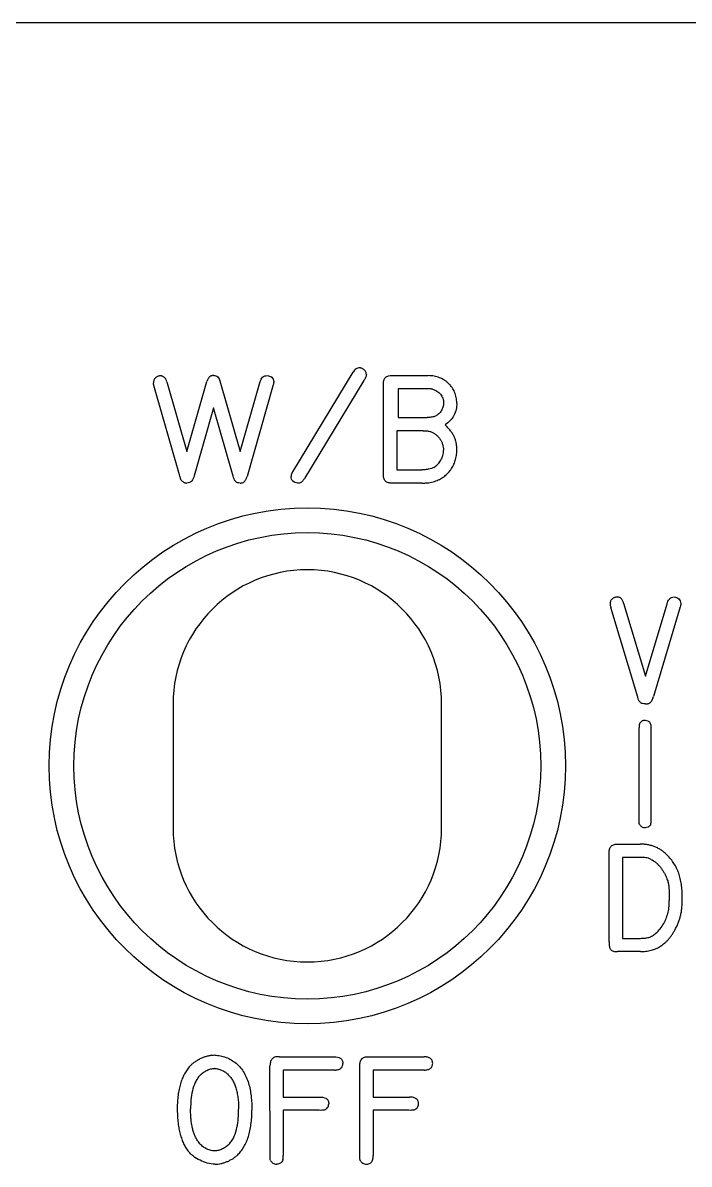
# Model space of a CAD drawing. Header units: inches. Extents: x -6.75 to 0, y -1.75 to 1.53.
# Drawn here: x -1.969 to -1.163, y 0.144 to 1.526 of the extents above; entities that cross this region are included whole.
import ezdxf

# ---------------------------------------------------------------- set-up
doc = ezdxf.new("R2010")
doc.units = ezdxf.units.IN
doc.header["$MEASUREMENT"] = 0

msp = doc.modelspace()

# ---------------------------------------------------------------- linework, layer by layer
at = {"color": 1, "linetype": 'Continuous', "lineweight": 25}
for p, q in [((-0.0625, 1.5264), (-6.6875, 1.5264)), ((-1.7307, 1.0927), (-1.7063, 1.0072)), ((-1.6424, 0.9825), (-1.5695, 1.1032)), ((-1.5565, 1.0932), (-1.6283, 0.9746)), ((-1.5227, 1.0991), (-1.4787, 1.0991)), ((-1.7796, 0.9788), (-1.8107, 1.087)), ((-1.795, 1.0914), (-1.7708, 1.007)), ((-1.7708, 1.007), (-1.7466, 1.0918)), ((-1.7063, 1.0072), (-1.6819, 1.092)), ((-1.6662, 1.0878), (-1.6979, 0.9769)), ((-1.5327, 0.9792), (-1.5327, 1.0892)), ((-1.4805, 1.083), (-1.5151, 1.083)), ((-1.5151, 1.083), (-1.5151, 1.0484)), ((-1.7385, 1.0602), (-1.762, 0.9777)), ((-1.7147, 0.9773), (-1.7385, 1.0602)), ((-1.5151, 1.0484), (-1.4801, 1.0484)), ((-1.4848, 1.0323), (-1.5165, 1.0323)), ((-1.5165, 1.0323), (-1.5165, 0.985)), ((-1.5165, 0.985), (-1.4866, 0.985)), ((-1.4864, 0.969), (-1.5225, 0.969)), ((-1.2252, 0.7098), (-1.2577, 0.8181)), ((-1.2422, 0.8234), (-1.2158, 0.7352)), ((-1.2158, 0.7352), (-1.1897, 0.8226)), ((-1.1738, 0.8189), (-1.2061, 0.7106)), ((-1.7875, 0.7014), (-1.7875, 0.5514)), ((-1.4625, 0.5514), (-1.4625, 0.7014)), ((-1.2234, 0.5604), (-1.2235, 0.6723)), ((-1.2092, 0.6729), (-1.2092, 0.5604)), ((-1.2492, 0.5316), (-1.2224, 0.5316)), ((-1.2596, 0.4133), (-1.2597, 0.5215)), ((-1.2218, 0.5155), (-1.2436, 0.5155)), ((-1.2436, 0.5155), (-1.2436, 0.4175)), ((-1.2436, 0.4175), (-1.222, 0.4175)), ((-1.222, 0.4015), (-1.2496, 0.4015)), ((-1.6701, 0.1545), (-1.6702, 0.2632)), ((-1.6587, 0.2741), (-1.5923, 0.2741)), ((-1.5615, 0.1545), (-1.5616, 0.2632)), ((-1.5501, 0.2741), (-1.4837, 0.2741)), ((-1.7371, 0.2598), (-1.7372, 0.2598)), ((-1.6541, 0.258), (-1.6541, 0.2252)), ((-1.5923, 0.258), (-1.6541, 0.258)), ((-1.5455, 0.258), (-1.5455, 0.2252)), ((-1.4837, 0.258), (-1.5455, 0.258)), ((-1.6541, 0.2252), (-1.6101, 0.2252)), ((-1.5455, 0.2252), (-1.5015, 0.2252)), ((-1.6541, 0.2092), (-1.6541, 0.1545)), ((-1.6107, 0.2092), (-1.6541, 0.2092)), ((-1.5455, 0.2092), (-1.5455, 0.1545)), ((-1.5021, 0.2092), (-1.5455, 0.2092))]:
    msp.add_line(p, q, dxfattribs=at)
for radius in [0.3125, 0.2825]:
    msp.add_circle((-1.625, 0.6264), radius, dxfattribs=at)
for centre, start, end in [((-1.625, 0.7014), 0, 180), ((-1.625, 0.5514), 180, 0)]:
    msp.add_arc(centre, 0.1625, start, end, dxfattribs=at)
for points, knots in [([(-1.5616, 1.1085), (-1.5624, 1.1084), (-1.5639, 1.1084), (-1.5661, 1.1073), (-1.568, 1.1056), (-1.5689, 1.104), (-1.5695, 1.1032)], [0, 0, 0, 0, 0.225678, 0.450783, 0.704293, 1, 1, 1, 1]), ([(-1.5536, 1.1003), (-1.5537, 1.1008), (-1.5537, 1.1019), (-1.5542, 1.1034), (-1.555, 1.1048), (-1.556, 1.1061), (-1.5572, 1.1071), (-1.5586, 1.1078), (-1.5601, 1.1084), (-1.5611, 1.1084), (-1.5616, 1.1085)], [0, 0, 0, 0, 0.132173, 0.255561, 0.37919, 0.505895, 0.630882, 0.752547, 0.874477, 1, 1, 1, 1]), ([(-1.8031, 1.0987), (-1.8036, 1.0987), (-1.8047, 1.0986), (-1.8063, 1.0981), (-1.8077, 1.0973), (-1.8089, 1.0963), (-1.8099, 1.0951), (-1.8107, 1.0937), (-1.8111, 1.0921), (-1.8112, 1.091), (-1.8113, 1.0905)], [0, 0, 0, 0, 0.128643, 0.253305, 0.373511, 0.498696, 0.623882, 0.745152, 0.86917, 1, 1, 1, 1]), ([(-1.795, 1.0914), (-1.7952, 1.092), (-1.7956, 1.0932), (-1.7962, 1.0947), (-1.797, 1.096), (-1.798, 1.097), (-1.7991, 1.0978), (-1.8003, 1.0984), (-1.8017, 1.0987), (-1.8026, 1.0987), (-1.8031, 1.0987)], [0, 0, 0, 0, 0.1569923, 0.2958937, 0.4204058, 0.5369985, 0.6496883, 0.762908, 0.8781485, 1, 1, 1, 1]), ([(-1.7382, 1.0991), (-1.7387, 1.0991), (-1.7397, 1.0991), (-1.7412, 1.0988), (-1.7424, 1.0984), (-1.7435, 1.0976), (-1.7445, 1.0966), (-1.7452, 1.0953), (-1.746, 1.0937), (-1.7464, 1.0925), (-1.7466, 1.0918)], [0, 0, 0, 0, 0.131229, 0.248121, 0.356652, 0.456202, 0.56363, 0.687535, 0.832653, 1, 1, 1, 1]), ([(-1.7382, 1.0991), (-1.7373, 1.0991), (-1.7364, 1.0991), (-1.7347, 1.0985), (-1.7339, 1.0981), (-1.7319, 1.0962), (-1.7312, 1.0945), (-1.7307, 1.0927)], [0, 0, 0, 0, 0.25, 0.25, 0.5, 0.5, 1, 1, 1, 1]), ([(-1.6819, 1.092), (-1.6813, 1.0938), (-1.6805, 1.0958), (-1.6784, 1.0978), (-1.6775, 1.0984), (-1.6757, 1.099), (-1.6746, 1.0991), (-1.6737, 1.0991)], [0, 0, 0, 0, 0.5, 0.5, 0.75, 0.75, 1, 1, 1, 1]), ([(-1.6737, 1.0991), (-1.6726, 1.099), (-1.6716, 1.0989), (-1.6697, 1.0983), (-1.6688, 1.0978), (-1.6673, 1.0965), (-1.6667, 1.0957), (-1.6658, 1.0938), (-1.6657, 1.0928), (-1.6656, 1.0918)], [0, 0, 0, 0, 0.25, 0.25, 0.5, 0.5, 0.75, 0.75, 1, 1, 1, 1]), ([(-1.5536, 1.1003), (-1.5536, 1.0996), (-1.5537, 1.099), (-1.554, 1.0977), (-1.5543, 1.0972), (-1.5552, 1.0954), (-1.5559, 1.0943), (-1.5565, 1.0932)], [0, 0, 0, 0, 0.25, 0.25, 0.5, 0.5, 1, 1, 1, 1]), ([(-1.5327, 1.0892), (-1.5327, 1.0906), (-1.5327, 1.092), (-1.532, 1.0946), (-1.5314, 1.0959), (-1.5294, 1.0978), (-1.5281, 1.0984), (-1.5255, 1.0991), (-1.5241, 1.0991), (-1.5227, 1.0991)], [0, 0, 0, 0, 0.25, 0.25, 0.5, 0.5, 0.75, 0.75, 1, 1, 1, 1]), ([(-1.4441, 1.0658), (-1.4442, 1.067), (-1.4443, 1.0693), (-1.4448, 1.0727), (-1.4456, 1.0759), (-1.4467, 1.079), (-1.4481, 1.0819), (-1.4498, 1.0846), (-1.4517, 1.0872), (-1.454, 1.0895), (-1.4565, 1.0917), (-1.4591, 1.0936), (-1.462, 1.0952), (-1.465, 1.0966), (-1.4682, 1.0976), (-1.4716, 1.0985), (-1.4751, 1.0989), (-1.4775, 1.099), (-1.4787, 1.0991)], [0, 0, 0, 0, 0.065667, 0.129271, 0.190795, 0.251478, 0.311279, 0.370829, 0.430761, 0.492448, 0.554243, 0.615247, 0.676077, 0.737571, 0.800409, 0.864501, 0.931168, 1, 1, 1, 1]), ([(-1.8107, 1.087), (-1.8108, 1.0872), (-1.8109, 1.0875), (-1.8109, 1.0878), (-1.811, 1.0881), (-1.8111, 1.0884), (-1.8111, 1.0887), (-1.8113, 1.0893), (-1.8113, 1.0899), (-1.8113, 1.0905)], [0, 0, 0, 0, 0.00002275695, 0.00002275695, 0.00002275695, 0.00004553252, 0.00004553252, 0.00004553252, 0.00009098381, 0.00009098381, 0.00009098381, 0.00009098381]), ([(-1.6656, 1.0918), (-1.6656, 1.0914), (-1.6657, 1.0911), (-1.6657, 1.0908), (-1.6658, 1.0904), (-1.6658, 1.0901), (-1.6659, 1.0898), (-1.666, 1.0891), (-1.6661, 1.0885), (-1.6662, 1.0878)], [0, 0, 0, 0, 0.0000254136, 0.0000254136, 0.0000254136, 0.0000507974, 0.0000507974, 0.0000507974, 0.0001013527, 0.0001013527, 0.0001013527, 0.0001013527]), ([(-1.4736, 1.0825), (-1.4742, 1.0826), (-1.4748, 1.0828), (-1.4753, 1.0829), (-1.4759, 1.0829), (-1.4765, 1.083), (-1.4771, 1.083), (-1.4782, 1.083), (-1.4793, 1.083), (-1.4805, 1.083)], [0, 0, 0, 0, 0.0000439528, 0.0000439528, 0.0000439528, 0.0000879538, 0.0000879538, 0.0000879538, 0.0001749514, 0.0001749514, 0.0001749514, 0.0001749514]), ([(-1.4736, 1.0825), (-1.4727, 1.0822), (-1.4708, 1.0817), (-1.4682, 1.0804), (-1.4659, 1.0787), (-1.4639, 1.0766), (-1.4623, 1.0742), (-1.4611, 1.0716), (-1.4603, 1.0688), (-1.4602, 1.0668), (-1.4602, 1.0658)], [0, 0, 0, 0, 0.128723, 0.251657, 0.374086, 0.498535, 0.624255, 0.746195, 0.871248, 1, 1, 1, 1]), ([(-1.4602, 1.0658), (-1.4602, 1.065), (-1.4603, 1.0633), (-1.4608, 1.0609), (-1.4617, 1.0587), (-1.4628, 1.0565), (-1.4643, 1.0545), (-1.466, 1.0528), (-1.4679, 1.0513), (-1.4694, 1.0505), (-1.4701, 1.0501)], [0, 0, 0, 0, 0.127242, 0.25258, 0.374484, 0.499056, 0.623995, 0.747426, 0.872065, 1, 1, 1, 1]), ([(-1.4441, 1.0658), (-1.4442, 1.0632), (-1.4443, 1.0606), (-1.4455, 1.0556), (-1.4464, 1.0531), (-1.4489, 1.0486), (-1.4505, 1.0465), (-1.4541, 1.0427), (-1.4561, 1.0411), (-1.4582, 1.0395)], [0, 0, 0, 0, 0.25, 0.25, 0.5, 0.5, 0.75, 0.75, 1, 1, 1, 1]), ([(-1.4701, 1.0501), (-1.4708, 1.0498), (-1.4721, 1.0492), (-1.4743, 1.0487), (-1.477, 1.0484), (-1.479, 1.0484), (-1.4801, 1.0484)], [0, 0, 0, 0, 0.205292, 0.418334, 0.671202, 1, 1, 1, 1]), ([(-1.4441, 1.0088), (-1.4441, 1.0103), (-1.4442, 1.0132), (-1.4448, 1.0174), (-1.4458, 1.0214), (-1.4473, 1.0252), (-1.4493, 1.0289), (-1.4518, 1.0325), (-1.4548, 1.0361), (-1.4571, 1.0384), (-1.4582, 1.0395)], [0, 0, 0, 0, 0.126513, 0.247652, 0.365785, 0.481511, 0.598969, 0.72439, 0.857306, 1, 1, 1, 1]), ([(-1.4848, 1.0323), (-1.4838, 1.0323), (-1.4821, 1.0324), (-1.4798, 1.0322), (-1.4778, 1.0318), (-1.4766, 1.0314), (-1.476, 1.0312)], [0, 0, 0, 0, 0.3226137, 0.5639022, 0.7768058, 1, 1, 1, 1]), ([(-1.476, 1.0312), (-1.4749, 1.0307), (-1.4726, 1.0298), (-1.4696, 1.0278), (-1.4669, 1.0254), (-1.4646, 1.0225), (-1.4626, 1.0194), (-1.4613, 1.0159), (-1.4604, 1.0123), (-1.4602, 1.0099), (-1.4602, 1.0086)], [0, 0, 0, 0, 0.124059, 0.246121, 0.368502, 0.494804, 0.62208, 0.747171, 0.872169, 1, 1, 1, 1]), ([(-1.4719, 0.9878), (-1.4702, 0.989), (-1.4685, 0.9902), (-1.4656, 0.9932), (-1.4644, 0.9949), (-1.4624, 0.9985), (-1.4615, 1.0005), (-1.4604, 1.0045), (-1.4603, 1.0065), (-1.4602, 1.0086)], [0, 0, 0, 0, 0.25, 0.25, 0.5, 0.5, 0.75, 0.75, 1, 1, 1, 1]), ([(-1.4711, 0.9709), (-1.4701, 0.9713), (-1.4681, 0.972), (-1.4652, 0.9733), (-1.4625, 0.9748), (-1.46, 0.9765), (-1.4576, 0.9784), (-1.4554, 0.9805), (-1.4533, 0.9827), (-1.4514, 0.9851), (-1.4497, 0.9877), (-1.4483, 0.9904), (-1.447, 0.9932), (-1.446, 0.9961), (-1.4452, 0.9992), (-1.4446, 1.0023), (-1.4442, 1.0055), (-1.4441, 1.0077), (-1.4441, 1.0088)], [0, 0, 0, 0, 0.064825, 0.127806, 0.190036, 0.251419, 0.312042, 0.372668, 0.433325, 0.495192, 0.557048, 0.618507, 0.679987, 0.742096, 0.804313, 0.867864, 0.932976, 1, 1, 1, 1]), ([(-1.6436, 0.9808), (-1.6435, 0.9809), (-1.6435, 0.981), (-1.6434, 0.9811), (-1.6433, 0.9812), (-1.6433, 0.9813), (-1.6432, 0.9814), (-1.6431, 0.9816), (-1.6429, 0.9818), (-1.6428, 0.982)], [0, 0, 0, 0, 0.00000887609, 0.00000887609, 0.00000887609, 0.00001776807, 0.00001776807, 0.00001776807, 0.00003538908, 0.00003538908, 0.00003538908, 0.00003538908]), ([(-1.6428, 0.982), (-1.6428, 0.982), (-1.6427, 0.9821), (-1.6427, 0.9821), (-1.6427, 0.9822), (-1.6427, 0.9822), (-1.6426, 0.9823), (-1.6426, 0.9824), (-1.6425, 0.9825), (-1.6424, 0.9825)], [0, 0, 0, 0, 0.00000463952, 0.00000463952, 0.00000463952, 0.00000929647, 0.00000929647, 0.00000929647, 0.00001837586, 0.00001837586, 0.00001837586, 0.00001837586]), ([(-1.4719, 0.9878), (-1.4728, 0.9874), (-1.4748, 0.9865), (-1.4774, 0.9858), (-1.4798, 0.9854), (-1.4818, 0.9852), (-1.4841, 0.985), (-1.4857, 0.985), (-1.4866, 0.985)], [0, 0, 0, 0, 0.207035, 0.42463, 0.544069, 0.679518, 0.831472, 1, 1, 1, 1]), ([(-1.7779, 0.973), (-1.778, 0.9735), (-1.7781, 0.974), (-1.7783, 0.9744), (-1.7784, 0.9749), (-1.7786, 0.9754), (-1.7787, 0.9759), (-1.779, 0.9769), (-1.7793, 0.9779), (-1.7796, 0.9788)], [0, 0, 0, 0, 0.0000388185, 0.0000388185, 0.0000388185, 0.0000776487, 0.0000776487, 0.0000776487, 0.0001552766, 0.0001552766, 0.0001552766, 0.0001552766]), ([(-1.7779, 0.973), (-1.7775, 0.9724), (-1.7767, 0.9713), (-1.775, 0.97), (-1.773, 0.9692), (-1.7716, 0.9691), (-1.7708, 0.969)], [0, 0, 0, 0, 0.246153, 0.4829, 0.72823, 1, 1, 1, 1]), ([(-1.762, 0.9777), (-1.7627, 0.9755), (-1.7634, 0.9733), (-1.7655, 0.9707), (-1.7664, 0.97), (-1.7685, 0.9691), (-1.7697, 0.969), (-1.7708, 0.969)], [0, 0, 0, 0, 0.5, 0.5, 0.75, 0.75, 1, 1, 1, 1]), ([(-1.7061, 0.969), (-1.7072, 0.969), (-1.7083, 0.969), (-1.7104, 0.9697), (-1.7114, 0.9703), (-1.7134, 0.973), (-1.7141, 0.9751), (-1.7147, 0.9773)], [0, 0, 0, 0, 0.25, 0.25, 0.5, 0.5, 1, 1, 1, 1]), ([(-1.7061, 0.969), (-1.7056, 0.969), (-1.7047, 0.969), (-1.7034, 0.9693), (-1.7021, 0.9699), (-1.7011, 0.9708), (-1.7001, 0.972), (-1.6992, 0.9734), (-1.6985, 0.9751), (-1.6981, 0.9763), (-1.6979, 0.9769)], [0, 0, 0, 0, 0.113708, 0.221183, 0.327886, 0.439323, 0.558616, 0.690373, 0.836881, 1, 1, 1, 1]), ([(-1.6436, 0.9808), (-1.6439, 0.9802), (-1.6446, 0.9789), (-1.6447, 0.9774), (-1.6447, 0.9767)], [0, 0, 0, 0, 0.502477, 1, 1, 1, 1]), ([(-1.6365, 0.969), (-1.6376, 0.969), (-1.6386, 0.9691), (-1.6406, 0.9698), (-1.6416, 0.9703), (-1.6431, 0.9718), (-1.6437, 0.9726), (-1.6446, 0.9746), (-1.6447, 0.9756), (-1.6447, 0.9767)], [0, 0, 0, 0, 0.25, 0.25, 0.5, 0.5, 0.75, 0.75, 1, 1, 1, 1]), ([(-1.6365, 0.969), (-1.6357, 0.969), (-1.6342, 0.969), (-1.6325, 0.9697), (-1.6313, 0.9707), (-1.6304, 0.9717), (-1.6294, 0.973), (-1.6287, 0.974), (-1.6283, 0.9746)], [0, 0, 0, 0, 0.228869, 0.420226, 0.523323, 0.654265, 0.813136, 1, 1, 1, 1]), ([(-1.5225, 0.969), (-1.524, 0.9689), (-1.5254, 0.9689), (-1.5282, 0.9696), (-1.5296, 0.9702), (-1.5316, 0.9722), (-1.5322, 0.9735), (-1.5328, 0.9763), (-1.5328, 0.9778), (-1.5327, 0.9792)], [0, 0, 0, 0, 0.25, 0.25, 0.5, 0.5, 0.75, 0.75, 1, 1, 1, 1]), ([(-1.4864, 0.969), (-1.4855, 0.969), (-1.4839, 0.969), (-1.4817, 0.969), (-1.4797, 0.9692), (-1.4773, 0.9694), (-1.4745, 0.9699), (-1.4723, 0.9706), (-1.4711, 0.9709)], [0, 0, 0, 0, 0.161807, 0.306734, 0.437266, 0.551501, 0.7695, 1, 1, 1, 1]), ([(-1.2501, 0.8308), (-1.2507, 0.8308), (-1.2518, 0.8307), (-1.2534, 0.8303), (-1.2549, 0.8296), (-1.2561, 0.8286), (-1.2572, 0.8275), (-1.258, 0.8262), (-1.2586, 0.8247), (-1.2586, 0.8237), (-1.2587, 0.8232)], [0, 0, 0, 0, 0.136109, 0.264844, 0.390007, 0.515719, 0.638234, 0.756676, 0.87468, 1, 1, 1, 1]), ([(-1.2422, 0.8234), (-1.2424, 0.824), (-1.2427, 0.8251), (-1.2434, 0.8267), (-1.2442, 0.828), (-1.2451, 0.8291), (-1.2462, 0.8299), (-1.2474, 0.8305), (-1.2487, 0.8308), (-1.2496, 0.8308), (-1.2501, 0.8308)], [0, 0, 0, 0, 0.161123, 0.302419, 0.431183, 0.551523, 0.660573, 0.769649, 0.88274, 1, 1, 1, 1]), ([(-1.1897, 0.8226), (-1.1891, 0.8247), (-1.1883, 0.8268), (-1.1862, 0.8293), (-1.1853, 0.83), (-1.1833, 0.8309), (-1.1822, 0.831), (-1.1811, 0.831)], [0, 0, 0, 0, 0.5, 0.5, 0.75, 0.75, 1, 1, 1, 1]), ([(-1.1811, 0.831), (-1.18, 0.8309), (-1.179, 0.8308), (-1.1771, 0.83), (-1.1762, 0.8294), (-1.1747, 0.828), (-1.1741, 0.8271), (-1.1733, 0.8252), (-1.1731, 0.8242), (-1.173, 0.8232)], [0, 0, 0, 0, 0.25, 0.25, 0.5, 0.5, 0.75, 0.75, 1, 1, 1, 1]), ([(-1.2587, 0.8232), (-1.2587, 0.8228), (-1.2586, 0.8221), (-1.2585, 0.821), (-1.2581, 0.8197), (-1.2578, 0.8187), (-1.2577, 0.8181)], [0, 0, 0, 0, 0.21875, 0.406453, 0.643591, 1, 1, 1, 1]), ([(-1.173, 0.8232), (-1.1731, 0.8228), (-1.1731, 0.8224), (-1.1731, 0.8221), (-1.1732, 0.8217), (-1.1732, 0.8213), (-1.1733, 0.821), (-1.1734, 0.8203), (-1.1736, 0.8196), (-1.1738, 0.8189)], [0, 0, 0, 0, 0.0000278647, 0.0000278647, 0.0000278647, 0.0000557459, 0.0000557459, 0.0000557459, 0.0001113364, 0.0001113364, 0.0001113364, 0.0001113364]), ([(-1.2158, 0.7015), (-1.217, 0.7015), (-1.2182, 0.7015), (-1.2204, 0.7022), (-1.2214, 0.7027), (-1.2238, 0.7053), (-1.2245, 0.7076), (-1.2252, 0.7098)], [0, 0, 0, 0, 0.25, 0.25, 0.5, 0.5, 1, 1, 1, 1]), ([(-1.2158, 0.7015), (-1.2152, 0.7015), (-1.214, 0.7015), (-1.2124, 0.7018), (-1.211, 0.7024), (-1.2097, 0.7032), (-1.2087, 0.7045), (-1.2077, 0.7061), (-1.2068, 0.7082), (-1.2063, 0.7097), (-1.2061, 0.7106)], [0, 0, 0, 0, 0.126714, 0.240374, 0.341937, 0.43831, 0.543015, 0.670381, 0.821583, 1, 1, 1, 1]), ([(-1.2225, 0.6784), (-1.2227, 0.6781), (-1.223, 0.6774), (-1.2233, 0.6762), (-1.2234, 0.6744), (-1.2234, 0.6731), (-1.2235, 0.6723)], [0, 0, 0, 0, 0.17074, 0.353681, 0.613671, 1, 1, 1, 1]), ([(-1.2162, 0.6816), (-1.2168, 0.6815), (-1.2181, 0.6815), (-1.2198, 0.6808), (-1.2213, 0.6798), (-1.2221, 0.6789), (-1.2225, 0.6784)], [0, 0, 0, 0, 0.252822, 0.495908, 0.737887, 1, 1, 1, 1]), ([(-1.2162, 0.6816), (-1.2151, 0.6816), (-1.2141, 0.6815), (-1.2121, 0.6807), (-1.2112, 0.68), (-1.2095, 0.6772), (-1.2092, 0.675), (-1.2092, 0.6729)], [0, 0, 0, 0, 0.25, 0.25, 0.5, 0.5, 1, 1, 1, 1]), ([(-1.2229, 0.5555), (-1.2232, 0.5562), (-1.2234, 0.557), (-1.2234, 0.5587), (-1.2234, 0.5596), (-1.2234, 0.5604)], [0, 0, 0, 0, 0.5, 0.5, 1, 1, 1, 1]), ([(-1.2229, 0.5555), (-1.2226, 0.5549), (-1.2219, 0.5538), (-1.2203, 0.5526), (-1.2183, 0.5517), (-1.2169, 0.5515), (-1.2162, 0.5515)], [0, 0, 0, 0, 0.232738, 0.479688, 0.740584, 1, 1, 1, 1]), ([(-1.2099, 0.5547), (-1.2103, 0.5542), (-1.2107, 0.5537), (-1.2116, 0.553), (-1.2121, 0.5526), (-1.2138, 0.5518), (-1.215, 0.5516), (-1.2162, 0.5515)], [0, 0, 0, 0, 0.25, 0.25, 0.5, 0.5, 1, 1, 1, 1]), ([(-1.2092, 0.5604), (-1.2092, 0.5599), (-1.2092, 0.5595), (-1.2092, 0.559), (-1.2092, 0.5585), (-1.2092, 0.558), (-1.2093, 0.5575), (-1.2094, 0.5566), (-1.2096, 0.5556), (-1.2099, 0.5547)], [0, 0, 0, 0, 0.0000369967, 0.0000369967, 0.0000369967, 0.000074036, 0.000074036, 0.000074036, 0.0001478429, 0.0001478429, 0.0001478429, 0.0001478429]), ([(-1.2597, 0.5215), (-1.2597, 0.5229), (-1.2596, 0.5243), (-1.2589, 0.527), (-1.2582, 0.5283), (-1.2561, 0.5303), (-1.2548, 0.5309), (-1.252, 0.5315), (-1.2506, 0.5316), (-1.2492, 0.5316)], [0, 0, 0, 0, 0.25, 0.25, 0.5, 0.5, 0.75, 0.75, 1, 1, 1, 1]), ([(-1.1896, 0.5184), (-1.1907, 0.5195), (-1.1929, 0.5216), (-1.1965, 0.5243), (-1.2003, 0.5266), (-1.2044, 0.5284), (-1.2086, 0.5299), (-1.213, 0.5309), (-1.2176, 0.5315), (-1.2208, 0.5316), (-1.2224, 0.5316)], [0, 0, 0, 0, 0.127213, 0.25064, 0.372495, 0.493323, 0.615883, 0.739719, 0.867619, 1, 1, 1, 1]), ([(-1.209, 0.5132), (-1.211, 0.5141), (-1.2131, 0.5149), (-1.2174, 0.5155), (-1.2196, 0.5156), (-1.2218, 0.5155)], [0, 0, 0, 0, 0.5, 0.5, 1, 1, 1, 1]), ([(-1.209, 0.5132), (-1.2081, 0.5127), (-1.2061, 0.5116), (-1.2034, 0.5096), (-1.2008, 0.5072), (-1.1983, 0.5045), (-1.196, 0.5014), (-1.1939, 0.4981), (-1.192, 0.4947), (-1.1909, 0.4922), (-1.1904, 0.491)], [0, 0, 0, 0, 0.108815, 0.223046, 0.34223, 0.469524, 0.599834, 0.731986, 0.864687, 1, 1, 1, 1]), ([(-1.1712, 0.4672), (-1.1712, 0.4699), (-1.1713, 0.4751), (-1.1722, 0.4827), (-1.1735, 0.4898), (-1.1754, 0.4963), (-1.178, 0.5024), (-1.1812, 0.5081), (-1.185, 0.5135), (-1.1881, 0.5168), (-1.1896, 0.5184)], [0, 0, 0, 0, 0.1442553, 0.2796239, 0.4074172, 0.5284146, 0.6453973, 0.7620525, 0.8799678, 1, 1, 1, 1]), ([(-1.1904, 0.491), (-1.19, 0.4902), (-1.1894, 0.4885), (-1.1885, 0.486), (-1.188, 0.4836), (-1.1876, 0.4816), (-1.1875, 0.4799), (-1.1874, 0.4783), (-1.1873, 0.4765), (-1.1873, 0.4744), (-1.1873, 0.4721), (-1.1872, 0.4695), (-1.1872, 0.4666), (-1.1872, 0.4646), (-1.1873, 0.4635)], [0, 0, 0, 0, 0.09913, 0.193947, 0.281414, 0.365513, 0.411276, 0.46606, 0.53096, 0.604933, 0.689014, 0.783224, 0.886545, 1, 1, 1, 1]), ([(-1.1884, 0.4492), (-1.1881, 0.4503), (-1.1878, 0.4515), (-1.1876, 0.4527), (-1.1874, 0.4539), (-1.1873, 0.4551), (-1.1873, 0.4563), (-1.1873, 0.4575), (-1.1872, 0.4587), (-1.1873, 0.4599), (-1.1873, 0.4611), (-1.1873, 0.4623), (-1.1873, 0.4635)], [0, 0, 0, 0, 0.000092039, 0.000092039, 0.000092039, 0.0001842865, 0.0001842865, 0.0001842865, 0.0002755308, 0.0002755308, 0.0002755308, 0.0003668028, 0.0003668028, 0.0003668028, 0.0003668028]), ([(-1.1799, 0.4284), (-1.1791, 0.4298), (-1.1776, 0.4327), (-1.1757, 0.4371), (-1.1742, 0.4416), (-1.173, 0.4461), (-1.1721, 0.4508), (-1.1716, 0.4559), (-1.1712, 0.4614), (-1.1712, 0.4653), (-1.1712, 0.4672)], [0, 0, 0, 0, 0.122914, 0.242316, 0.358054, 0.471139, 0.588026, 0.714383, 0.852054, 1, 1, 1, 1]), ([(-1.2031, 0.4237), (-1.2013, 0.4253), (-1.1995, 0.4271), (-1.1964, 0.431), (-1.195, 0.4331), (-1.1925, 0.4375), (-1.1915, 0.4397), (-1.1897, 0.4443), (-1.189, 0.4467), (-1.1884, 0.4492)], [0, 0, 0, 0, 0.25, 0.25, 0.5, 0.5, 0.75, 0.75, 1, 1, 1, 1]), ([(-1.222, 0.4015), (-1.2208, 0.4015), (-1.2186, 0.4015), (-1.2152, 0.4019), (-1.212, 0.4023), (-1.2089, 0.403), (-1.2059, 0.404), (-1.203, 0.4051), (-1.2002, 0.4064), (-1.1975, 0.408), (-1.195, 0.4097), (-1.1926, 0.4117), (-1.1902, 0.4139), (-1.1879, 0.4163), (-1.1858, 0.419), (-1.1837, 0.4219), (-1.1817, 0.425), (-1.1805, 0.4272), (-1.1799, 0.4284)], [0, 0, 0, 0, 0.065037, 0.128428, 0.19008, 0.250418, 0.309801, 0.368405, 0.426059, 0.484045, 0.542503, 0.601815, 0.662739, 0.725175, 0.790585, 0.857677, 0.927418, 1, 1, 1, 1]), ([(-1.222, 0.4175), (-1.2203, 0.4176), (-1.2186, 0.4176), (-1.2152, 0.4179), (-1.2135, 0.4182), (-1.2103, 0.4191), (-1.2087, 0.4198), (-1.2058, 0.4215), (-1.2044, 0.4226), (-1.2031, 0.4237)], [0, 0, 0, 0, 0.25, 0.25, 0.5, 0.5, 0.75, 0.75, 1, 1, 1, 1]), ([(-1.2596, 0.4133), (-1.2597, 0.4123), (-1.2598, 0.4104), (-1.2595, 0.4078), (-1.2589, 0.4056), (-1.2579, 0.4039), (-1.2564, 0.4028), (-1.2546, 0.4019), (-1.2522, 0.4015), (-1.2505, 0.4015), (-1.2496, 0.4015)], [0, 0, 0, 0, 0.16565, 0.307126, 0.423542, 0.521479, 0.616883, 0.724169, 0.850238, 1, 1, 1, 1]), ([(-1.7669, 0.2629), (-1.7681, 0.2614), (-1.7707, 0.2584), (-1.7738, 0.2532), (-1.7765, 0.2476), (-1.7786, 0.2413), (-1.7803, 0.2346), (-1.7815, 0.2273), (-1.7823, 0.2197), (-1.7824, 0.2144), (-1.7824, 0.2117)], [0, 0, 0, 0, 0.1057049, 0.2151337, 0.3290181, 0.4496305, 0.576639, 0.710541, 0.8514163, 1, 1, 1, 1]), ([(-1.7371, 0.2759), (-1.7385, 0.2758), (-1.7411, 0.2757), (-1.7451, 0.275), (-1.7491, 0.2739), (-1.753, 0.2724), (-1.7569, 0.2705), (-1.7605, 0.2682), (-1.7639, 0.2657), (-1.7659, 0.2638), (-1.7669, 0.2629)], [0.0001689, 0.0001689, 0.0001689, 0.0001689, 0.1188491, 0.2387709, 0.3633749, 0.491739, 0.6217702, 0.7484794, 0.8748144, 1, 1, 1, 1]), ([(-1.7371, 0.2759), (-1.7348, 0.2758), (-1.7325, 0.2757), (-1.7278, 0.2747), (-1.7256, 0.2741), (-1.7212, 0.2724), (-1.7191, 0.2714), (-1.7151, 0.2691), (-1.7132, 0.2677), (-1.7113, 0.2663)], [0, 0, 0, 0, 0.25, 0.25, 0.5, 0.5, 0.75, 0.75, 1, 1, 1, 1]), ([(-1.7113, 0.2663), (-1.7093, 0.2646), (-1.7075, 0.2628), (-1.7042, 0.2588), (-1.7028, 0.2567), (-1.6989, 0.2499), (-1.697, 0.2451), (-1.6943, 0.2352), (-1.6934, 0.23), (-1.6923, 0.2198), (-1.6921, 0.2146), (-1.6921, 0.2095)], [0, 0, 0, 0, 0.125, 0.125, 0.25, 0.25, 0.5, 0.5, 0.75, 0.75, 1, 1, 1, 1]), ([(-1.6587, 0.2741), (-1.6596, 0.2741), (-1.6613, 0.2743), (-1.6636, 0.2739), (-1.6657, 0.2732), (-1.6674, 0.272), (-1.6686, 0.2703), (-1.6695, 0.2683), (-1.6701, 0.2659), (-1.6701, 0.2641), (-1.6702, 0.2632)], [0, 0, 0, 0, 0.146079, 0.272779, 0.386734, 0.493884, 0.602567, 0.718638, 0.850065, 1, 1, 1, 1]), ([(-1.5923, 0.2741), (-1.5898, 0.274), (-1.5873, 0.2738), (-1.5841, 0.2717), (-1.5833, 0.2708), (-1.5822, 0.2686), (-1.582, 0.2673), (-1.582, 0.2661)], [0, 0, 0, 0, 0.5, 0.5, 0.75, 0.75, 1, 1, 1, 1]), ([(-1.5923, 0.258), (-1.5915, 0.258), (-1.59, 0.2581), (-1.5879, 0.2585), (-1.5861, 0.2591), (-1.5845, 0.26), (-1.5834, 0.2611), (-1.5826, 0.2626), (-1.582, 0.2642), (-1.582, 0.2654), (-1.582, 0.2661)], [0, 0, 0, 0, 0.160888, 0.303661, 0.430166, 0.544932, 0.652172, 0.75916, 0.872477, 1, 1, 1, 1]), ([(-1.5616, 0.2632), (-1.5615, 0.2647), (-1.5614, 0.2663), (-1.5606, 0.2693), (-1.5598, 0.2707), (-1.5577, 0.2729), (-1.5562, 0.2735), (-1.5532, 0.2742), (-1.5516, 0.2742), (-1.5501, 0.2741)], [0, 0, 0, 0, 0.25, 0.25, 0.5, 0.5, 0.75, 0.75, 1, 1, 1, 1]), ([(-1.4733, 0.2661), (-1.4734, 0.2667), (-1.4735, 0.2679), (-1.474, 0.2695), (-1.4748, 0.2709), (-1.476, 0.2721), (-1.4775, 0.273), (-1.4793, 0.2736), (-1.4814, 0.274), (-1.4829, 0.2741), (-1.4837, 0.2741)], [0, 0, 0, 0, 0.124765, 0.23884, 0.348487, 0.455103, 0.570005, 0.695556, 0.839284, 1, 1, 1, 1]), ([(-1.4837, 0.258), (-1.4829, 0.258), (-1.4814, 0.2581), (-1.4793, 0.2585), (-1.4774, 0.2591), (-1.4759, 0.26), (-1.4747, 0.2611), (-1.474, 0.2626), (-1.4734, 0.2642), (-1.4734, 0.2654), (-1.4733, 0.2661)], [0, 0, 0, 0, 0.160888, 0.303661, 0.430166, 0.544932, 0.652172, 0.75916, 0.872477, 1, 1, 1, 1]), ([(-1.7548, 0.2519), (-1.756, 0.2505), (-1.7571, 0.2491), (-1.7591, 0.2462), (-1.7599, 0.2446), (-1.7622, 0.2397), (-1.7633, 0.2362), (-1.7649, 0.2292), (-1.7655, 0.2256), (-1.7662, 0.2185), (-1.7662, 0.2149), (-1.7663, 0.2112)], [0, 0, 0, 0, 0.125, 0.125, 0.25, 0.25, 0.5, 0.5, 0.75, 0.75, 1, 1, 1, 1]), ([(-1.7548, 0.2519), (-1.7542, 0.2524), (-1.753, 0.2536), (-1.751, 0.2551), (-1.7488, 0.2564), (-1.7465, 0.2576), (-1.7441, 0.2586), (-1.7417, 0.2593), (-1.7394, 0.2597), (-1.7379, 0.2598), (-1.7372, 0.2598)], [0, 0, 0, 0, 0.123376, 0.248879, 0.378577, 0.511541, 0.643728, 0.769002, 0.886752, 1, 1, 1, 1]), ([(-1.7371, 0.2598), (-1.7365, 0.2598), (-1.7351, 0.2597), (-1.7331, 0.2594), (-1.731, 0.2588), (-1.7282, 0.2577), (-1.7249, 0.256), (-1.7226, 0.2542), (-1.7215, 0.2532)], [0, 0, 0, 0, 0.113808, 0.233036, 0.357111, 0.487876, 0.749426, 1, 1, 1, 1]), ([(-1.7215, 0.2532), (-1.7204, 0.2521), (-1.7182, 0.2499), (-1.7155, 0.2458), (-1.7132, 0.2413), (-1.7113, 0.2362), (-1.7099, 0.2305), (-1.7089, 0.2243), (-1.7082, 0.2176), (-1.7082, 0.2129), (-1.7082, 0.2105)], [0, 0, 0, 0, 0.100865, 0.20514, 0.314754, 0.432735, 0.558927, 0.694653, 0.841474, 1, 1, 1, 1]), ([(-1.6101, 0.2252), (-1.6075, 0.2252), (-1.6048, 0.225), (-1.6014, 0.2231), (-1.6004, 0.2221), (-1.5993, 0.2197), (-1.5992, 0.2184), (-1.5991, 0.2171)], [0, 0, 0, 0, 0.5, 0.5, 0.75, 0.75, 1, 1, 1, 1]), ([(-1.4905, 0.2171), (-1.4905, 0.2178), (-1.4906, 0.219), (-1.491, 0.2207), (-1.4919, 0.2222), (-1.4932, 0.2233), (-1.4947, 0.2242), (-1.4967, 0.2248), (-1.499, 0.2252), (-1.5006, 0.2252), (-1.5015, 0.2252)], [0, 0, 0, 0, 0.1248345, 0.2357335, 0.34105, 0.4458075, 0.5582693, 0.6873563, 0.8337447, 1, 1, 1, 1]), ([(-1.7824, 0.2117), (-1.7824, 0.2089), (-1.7823, 0.2036), (-1.7817, 0.1959), (-1.7807, 0.1887), (-1.7794, 0.1819), (-1.7776, 0.1758), (-1.7754, 0.1701), (-1.7729, 0.1649), (-1.7708, 0.1618), (-1.7697, 0.1603)], [0, 0, 0, 0, 0.153124, 0.297158, 0.432037, 0.559346, 0.678717, 0.790963, 0.898004, 1, 1, 1, 1]), ([(-1.7569, 0.1711), (-1.7577, 0.1722), (-1.7593, 0.1746), (-1.7612, 0.1786), (-1.7629, 0.1829), (-1.7641, 0.1877), (-1.7651, 0.1929), (-1.7658, 0.1985), (-1.7662, 0.2047), (-1.7663, 0.209), (-1.7663, 0.2112)], [0, 0, 0, 0, 0.10011, 0.204493, 0.314868, 0.431715, 0.556735, 0.693366, 0.840768, 1, 1, 1, 1]), ([(-1.7191, 0.1687), (-1.718, 0.1701), (-1.7169, 0.1716), (-1.7149, 0.1747), (-1.7141, 0.1763), (-1.712, 0.1813), (-1.7109, 0.1849), (-1.7086, 0.1957), (-1.7083, 0.2031), (-1.7082, 0.2105)], [0, 0, 0, 0, 0.125, 0.125, 0.25, 0.25, 0.5, 0.5, 1, 1, 1, 1]), ([(-1.7093, 0.1552), (-1.708, 0.1567), (-1.7051, 0.1597), (-1.7016, 0.165), (-1.6986, 0.1709), (-1.6962, 0.1774), (-1.6943, 0.1846), (-1.6931, 0.1923), (-1.6922, 0.2007), (-1.6922, 0.2065), (-1.6921, 0.2095)], [0, 0, 0, 0, 0.1049171, 0.2129477, 0.3252539, 0.4434431, 0.5691427, 0.7031781, 0.8465565, 1, 1, 1, 1]), ([(-1.6042, 0.2097), (-1.6048, 0.2096), (-1.6053, 0.2095), (-1.6058, 0.2094), (-1.6064, 0.2093), (-1.6069, 0.2093), (-1.6074, 0.2092), (-1.6085, 0.2091), (-1.6096, 0.2091), (-1.6107, 0.2092)], [0, 0, 0, 0, 0.0000413379, 0.0000413379, 0.0000413379, 0.0000825133, 0.0000825133, 0.0000825133, 0.0001644006, 0.0001644006, 0.0001644006, 0.0001644006]), ([(-1.6042, 0.2097), (-1.6035, 0.2101), (-1.6021, 0.2107), (-1.6004, 0.2124), (-1.5994, 0.2146), (-1.5992, 0.2162), (-1.5991, 0.2171)], [0, 0, 0, 0, 0.2543954, 0.4889812, 0.7302055, 1, 1, 1, 1]), ([(-1.4956, 0.2097), (-1.4961, 0.2096), (-1.4967, 0.2095), (-1.4972, 0.2094), (-1.4978, 0.2093), (-1.4983, 0.2093), (-1.4988, 0.2092), (-1.4999, 0.2091), (-1.501, 0.2091), (-1.5021, 0.2092)], [0, 0, 0, 0, 0.0000413379, 0.0000413379, 0.0000413379, 0.0000825133, 0.0000825133, 0.0000825133, 0.0001644006, 0.0001644006, 0.0001644006, 0.0001644006]), ([(-1.4956, 0.2097), (-1.4949, 0.2101), (-1.4935, 0.2107), (-1.4918, 0.2124), (-1.4908, 0.2146), (-1.4906, 0.2162), (-1.4905, 0.2171)], [0, 0, 0, 0, 0.254395, 0.488981, 0.730205, 1, 1, 1, 1]), ([(-1.7372, 0.16), (-1.7381, 0.1601), (-1.7399, 0.1602), (-1.7426, 0.1608), (-1.7453, 0.1617), (-1.748, 0.163), (-1.7505, 0.1646), (-1.7529, 0.1665), (-1.7551, 0.1686), (-1.7563, 0.1702), (-1.7569, 0.1711)], [0, 0, 0, 0, 0.116371, 0.233648, 0.355137, 0.482644, 0.612358, 0.740459, 0.869445, 1, 1, 1, 1]), ([(-1.7191, 0.1687), (-1.7197, 0.1681), (-1.7209, 0.1668), (-1.723, 0.1652), (-1.7252, 0.1637), (-1.7275, 0.1625), (-1.7299, 0.1614), (-1.7324, 0.1607), (-1.7348, 0.1602), (-1.7364, 0.1601), (-1.7372, 0.16)], [0, 0, 0, 0, 0.125934, 0.252501, 0.381921, 0.51348, 0.642729, 0.765444, 0.885115, 1, 1, 1, 1]), ([(-1.7368, 0.144), (-1.7399, 0.1442), (-1.7431, 0.1445), (-1.7491, 0.1461), (-1.752, 0.1472), (-1.7577, 0.1501), (-1.7604, 0.1517), (-1.7642, 0.1546), (-1.7654, 0.1556), (-1.7676, 0.1578), (-1.7687, 0.1591), (-1.7697, 0.1603)], [0, 0, 0, 0, 0.25, 0.25, 0.5, 0.5, 0.75, 0.75, 0.875, 0.875, 1, 1, 1, 1]), ([(-1.7368, 0.144), (-1.7356, 0.144), (-1.7331, 0.1441), (-1.7295, 0.1447), (-1.7258, 0.1457), (-1.7222, 0.147), (-1.7187, 0.1486), (-1.7153, 0.1505), (-1.7122, 0.1526), (-1.7103, 0.1543), (-1.7093, 0.1552)], [0, 0, 0, 0, 0.119012, 0.240175, 0.364707, 0.492795, 0.622133, 0.74904, 0.874618, 1, 1, 1, 1]), ([(-1.6696, 0.1486), (-1.6697, 0.1491), (-1.6699, 0.1495), (-1.67, 0.15), (-1.6701, 0.1505), (-1.6701, 0.151), (-1.6701, 0.1515), (-1.6701, 0.152), (-1.6701, 0.1525), (-1.6701, 0.153), (-1.6701, 0.1535), (-1.6701, 0.154), (-1.6701, 0.1545)], [0, 0, 0, 0, 0.0000378905, 0.0000378905, 0.0000378905, 0.0000757227, 0.0000757227, 0.0000757227, 0.000113841, 0.000113841, 0.000113841, 0.0001519728, 0.0001519728, 0.0001519728, 0.0001519728]), ([(-1.6547, 0.1492), (-1.6545, 0.1495), (-1.6543, 0.1501), (-1.6541, 0.1512), (-1.6541, 0.1527), (-1.6541, 0.1538), (-1.6541, 0.1545)], [0, 0, 0, 0, 0.183198, 0.368464, 0.619108, 1, 1, 1, 1]), ([(-1.561, 0.1486), (-1.5611, 0.1491), (-1.5613, 0.1495), (-1.5614, 0.15), (-1.5615, 0.1505), (-1.5615, 0.151), (-1.5615, 0.1515), (-1.5615, 0.152), (-1.5615, 0.1525), (-1.5615, 0.153), (-1.5615, 0.1535), (-1.5615, 0.154), (-1.5615, 0.1545)], [0, 0, 0, 0, 0.0000378905, 0.0000378905, 0.0000378905, 0.0000757227, 0.0000757227, 0.0000757227, 0.000113841, 0.000113841, 0.000113841, 0.0001519728, 0.0001519728, 0.0001519728, 0.0001519728]), ([(-1.5461, 0.1492), (-1.5459, 0.1495), (-1.5457, 0.1501), (-1.5455, 0.1512), (-1.5455, 0.1527), (-1.5455, 0.1538), (-1.5455, 0.1545)], [0, 0, 0, 0, 0.183198, 0.368464, 0.619108, 1, 1, 1, 1]), ([(-1.6696, 0.1486), (-1.6692, 0.1479), (-1.6684, 0.1466), (-1.6667, 0.1452), (-1.6645, 0.1442), (-1.663, 0.1441), (-1.6621, 0.144)], [0, 0, 0, 0, 0.2505977, 0.488274, 0.7291869, 1, 1, 1, 1]), ([(-1.6547, 0.1492), (-1.6549, 0.1484), (-1.6552, 0.1477), (-1.6562, 0.1463), (-1.6568, 0.1458), (-1.6588, 0.1444), (-1.6605, 0.1441), (-1.6621, 0.144)], [0, 0, 0, 0, 0.25, 0.25, 0.5, 0.5, 1, 1, 1, 1]), ([(-1.561, 0.1486), (-1.5606, 0.1479), (-1.5598, 0.1466), (-1.5581, 0.1452), (-1.5559, 0.1442), (-1.5544, 0.1441), (-1.5535, 0.144)], [0, 0, 0, 0, 0.2505977, 0.488274, 0.7291869, 1, 1, 1, 1]), ([(-1.5535, 0.144), (-1.5527, 0.1441), (-1.551, 0.1442), (-1.5491, 0.1451), (-1.5478, 0.1461), (-1.547, 0.147), (-1.5464, 0.1481), (-1.5462, 0.1488), (-1.5461, 0.1492)], [0, 0, 0, 0, 0.260336, 0.512831, 0.636243, 0.757152, 0.876351, 1, 1, 1, 1])]:
    msp.add_open_spline(points, degree=3, knots=knots, dxfattribs=at)

doc.saveas('drawing.dxf')
